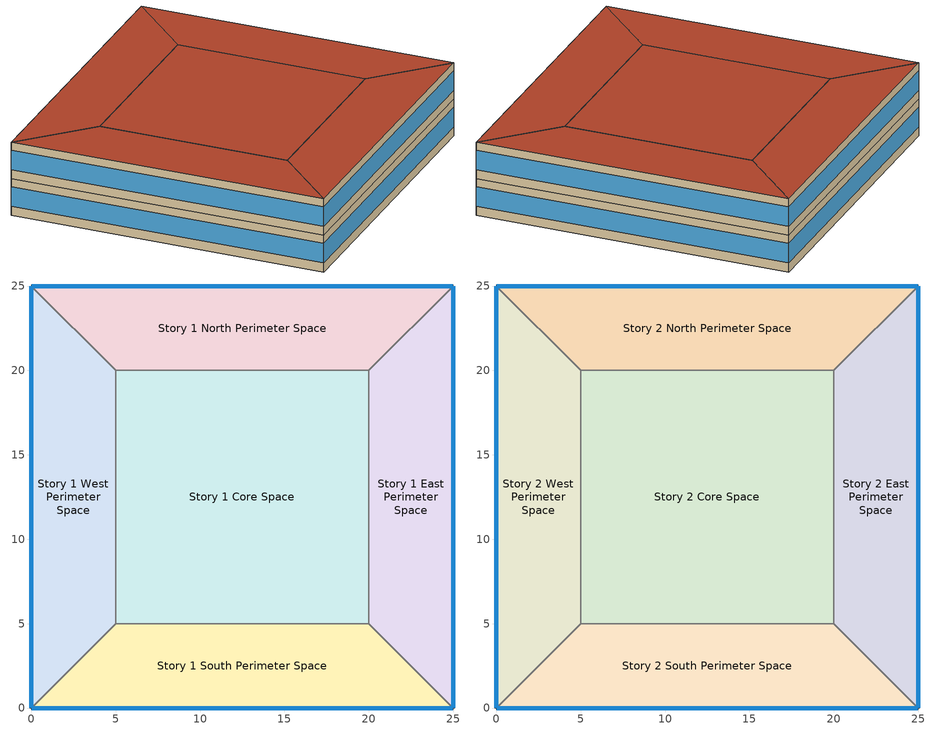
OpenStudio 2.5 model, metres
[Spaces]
Story 1 West Perimeter Space
 floor ground: 0,25 5,20 5,5 0,0 z0
 wall outside: 0,25 0,0 z0:3
 wall to Story 1 North Perimeter Space: 5,20 0,25 z0:3
 wall to Story 1 Core Space: 5,5 5,20 z0:3
 wall to Story 1 South Perimeter Space: 0,0 5,5 z0:3
 window: 0,24.97 0,0.03 z0.76:2.35
Story 1 North Perimeter Space
 floor ground: 25,25 20,20 5,20 0,25 z0
 wall outside: 25,25 0,25 z0:3
 wall to Story 1 East Perimeter Space: 20,20 25,25 z0:3
 wall to Story 1 Core Space: 5,20 20,20 z0:3
 window: 24.97,25 0.03,25 z0.76:2.35
Story 1 East Perimeter Space
 floor ground: 25,25 25,0 20,5 20,20 z0
 wall outside: 25,0 25,25 z0:3
 wall to Story 1 South Perimeter Space: 20,5 25,0 z0:3
 wall to Story 1 Core Space: 20,20 20,5 z0:3
 window: 25,0.03 25,24.97 z0.76:2.35
Story 1 South Perimeter Space
 floor ground: 20,5 25,0 0,0 5,5 z0
 wall outside: 0,0 25,0 z0:3
 wall to Story 1 Core Space: 20,5 5,5 z0:3
 window: 0.03,0 24.97,0 z0.76:2.35
Story 1 Core Space
 floor ground: 20,20 20,5 5,5 5,20 z0
Story 2 West Perimeter Space
 floor to Story 1 West Perimeter Space: 0,25 5,20 5,5 0,0 z3
 wall outside: 0,25 0,0 z3:6
 wall to Story 2 North Perimeter Space: 5,20 0,25 z3:6
 wall to Story 2 Core Space: 5,5 5,20 z3:6
 wall to Story 2 South Perimeter Space: 0,0 5,5 z3:6
 window: 0,24.97 0,0.03 z3.76:5.35
 roof outside: 0,0 5,5 5,20 0,25 z6
Story 2 North Perimeter Space
 floor to Story 1 North Perimeter Space: 25,25 20,20 5,20 0,25 z3
 wall outside: 25,25 0,25 z3:6
 wall to Story 2 East Perimeter Space: 20,20 25,25 z3:6
 wall to Story 2 Core Space: 5,20 20,20 z3:6
 window: 24.97,25 0.03,25 z3.76:5.35
 roof outside: 20,20 25,25 0,25 5,20 z6
Story 2 East Perimeter Space
 floor to Story 1 East Perimeter Space: 25,25 25,0 20,5 20,20 z3
 wall outside: 25,0 25,25 z3:6
 wall to Story 2 South Perimeter Space: 20,5 25,0 z3:6
 wall to Story 2 Core Space: 20,20 20,5 z3:6
 window: 25,0.03 25,24.97 z3.76:5.35
 roof outside: 25,0 25,25 20,20 20,5 z6
Story 2 South Perimeter Space
 floor to Story 1 South Perimeter Space: 20,5 25,0 0,0 5,5 z3
 wall outside: 0,0 25,0 z3:6
 wall to Story 2 Core Space: 20,5 5,5 z3:6
 window: 0.03,0 24.97,0 z3.76:5.35
 roof outside: 25,0 20,5 5,5 0,0 z6
Story 2 Core Space
 floor to Story 1 Core Space: 20,20 20,5 5,5 5,20 z3
 roof outside: 20,5 20,20 5,20 5,5 z6
[Building]
Building 1: Space Type=189.1-2009 - Office - OpenOffice - CZ4-8; Default Construction Set=189.1-2009 - CZ5 - Office
[Site]
Site 1
[ClimateZones]
Climate Zone Institution Name 1=ASHRAE; Climate Zone Document Name 1=ANSI/ASHRAE Standard 169; Climate Zone Document Year 1=2006; Climate Zone Institution Name 2=CEC; Climate Zone Document Name 2=California Climate Zone Descriptions; Climate Zone Document Year 2=1995
[DefaultConstructionSet]
189.1-2009 - CZ5 - Office: Default Exterior Surface Constructions=Default Surface Constructions 13; Default Interior Surface Constructions=Default Surface Constructions 14; Default Ground Contact Surface Constructions=Default Surface Constructions 15; Default Exterior SubSurface Constructions=Default Sub Surface Constructions 9; Default Interior SubSurface Constructions=Default Sub Surface Constructions 10; Interior Partition Construction=Interior Partition
[DefaultSurfaceConstructions]
Name | Floor Construction | Wall Construction | Roof Ceiling Construction
Default Surface Constructions 13 | ExtSlabCarpet 4in ClimateZone 1-8 | ASHRAE 189.1-2009 ExtWall Mass ClimateZone 5 | ASHRAE 189.1-2009 ExtRoof IEAD ClimateZone 2-5
Default Surface Constructions 14 | Interior Floor | Interior Wall | Interior Ceiling
Default Surface Constructions 15 | ExtSlabCarpet 4in ClimateZone 1-8 | ExtSlabCarpet 4in ClimateZone 1-8 | ExtSlabCarpet 4in ClimateZone 1-8
[Construction]
ExtSlabCarpet 4in ClimateZone 1-8: MAT-CC05 4 HW CONCRETE, CP02 CARPET PAD
Interior Floor: F16 Acoustic tile, F05 Ceiling air space resistance, M11 100mm lightweight concrete
Interior Wall: G01a 19mm gypsum board, F04 Wall air space resistance, G01a 19mm gypsum board
Interior Ceiling: M11 100mm lightweight concrete, F05 Ceiling air space resistance, F16 Acoustic tile
Exterior Door: F08 Metal surface, I01 25mm insulation board
Interior Window: Clear 3mm
Interior Door; Interior Partition: G05 25mm wood
ASHRAE 189.1-2009 ExtRoof IEAD ClimateZone 2-5: Roof Membrane, Roof Insulation [21], Metal Decking
ASHRAE 189.1-2009 ExtWindow ClimateZone 4-5: Theoretical Glass [207]
ASHRAE 189.1-2009 ExtWall Mass ClimateZone 5: 1IN Stucco, 8IN Concrete HW, Wall Insulation [40], 1/2IN Gypsum
[Material] Thermal Absorptance=0.9
Name | Roughness | Thickness {m} | Conductivity {W/m-K} | Density {kg/m3} | Specific Heat {J/kg-K} | Solar Absorptance | Visible Absorptance
MAT-CC05 4 HW CONCRETE | Rough | 0.1016 | 1.311 | 2240 | 836.8 | 0.85 | 0.85
1IN Stucco | Smooth | 0.0253 | 0.6918 | 1858 | 837 | 0.92 | 0.92
8IN Concrete HW | MediumRough | 0.2033 | 1.7296 | 2243 | 837 | 0.65 | 0.65
1/2IN Gypsum | Smooth | 0.0127 | 0.16 | 784.9 | 830 | 0.4 | 0.4
Roof Membrane | VeryRough | 0.0095 | 0.16 | 1121.29 | 1460 | 0.7 | 0.7
Metal Decking | MediumSmooth | 0.0015 | 45.006 | 7680 | 418.4 | 0.6 | 0.6
F16 Acoustic tile | MediumSmooth | 0.0191 | 0.06 | 368 | 590 | 0.3 | 0.3
M11 100mm lightweight concrete | MediumRough | 0.1016 | 0.53 | 1280 | 840 | 0.5 | 0.5
G01a 19mm gypsum board | MediumSmooth | 0.019 | 0.16 | 800 | 1090 | 0.4 | 0.4
F08 Metal surface | Smooth | 0.0008 | 45.28 | 7824 | 500 | 0.7 | 0.7
I01 25mm insulation board | MediumRough | 0.0254 | 0.03 | 43 | 1210 | 0.6 | 0.6
G05 25mm wood | MediumSmooth | 0.0254 | 0.15 | 608 | 1630 | 0.5 | 0.5
Roof Insulation [21] | MediumRough | 0.2105 | 0.049 | 265 | 836.8 | 0.7 | 0.7
Wall Insulation [40] | MediumRough | 0.0794 | 0.0432 | 91 | 837 | 0.5 | 0.5
[Material:NoMass]
CP02 CARPET PAD: Roughness=Smooth; Thermal Resistance {m2-K/W}=0.1; Thermal Absorptance=0.9; Solar Absorptance=0.8; Visible Absorptance=0.8
[Material:AirGap]
Name | Thermal Resistance {m2-K/W}
F05 Ceiling air space resistance | 0.18
F04 Wall air space resistance | 0.15
[DefaultSubSurfaceConstructions]
Name | Fixed Window Construction | Operable Window Construction | Door Construction | Tubular Daylight Dome Construction | Tubular Daylight Diffuser Construction
Default Sub Surface Constructions 9 | ASHRAE 189.1-2009 ExtWindow ClimateZone 4-5 | ASHRAE 189.1-2009 ExtWindow ClimateZone 4-5 | Exterior Door | Interior Window | Interior Window
Default Sub Surface Constructions 10 | Interior Window | Interior Window | Interior Door
[WindowMaterial:Glazing] Optical Data Type=SpectralAverage; Thickness {m}=0.003; Back Side Solar Reflectance at Normal Incidence=0; Back Side Visible Reflectance at Normal Incidence=0; Infrared Transmittance at Normal Incidence=0; Dirt Correction Factor for Solar and Visible Transmittance=1; Solar Diffusing=No
Name | Solar Transmittance at Normal Incidence | Front Side Solar Reflectance at Normal Incidence | Visible Transmittance at Normal Incidence | Front Side Visible Reflectance at Normal Incidence | Front Side Infrared Hemispherical Emissivity | Back Side Infrared Hemispherical Emissivity | Conductivity {W/m-K}
Clear 3mm | 0.837 | 0.075 | 0.898 | 0.081 | 0.84 | 0.84 | 0.9
Theoretical Glass [207] | 0.3311 | 0.6189 | 0.44 | 0.51 | 0.9 | 0.9 | 0.0133
[WindowMaterial:Blind]
Window Material Blind 1: Slat Width {m}=0.025; Slat Separation {m}=0.01875; Front Side Slat Beam Solar Reflectance=0.5; Back Side Slat Beam Solar Reflectance=0.5; Front Side Slat Diffuse Solar Reflectance=0.5; Back Side Slat Diffuse Solar Reflectance=0.5; Slat Beam Visible Transmittance=0
[SpaceType]
189.1-2009 - Office - OpenOffice - CZ4-8: Default Schedule Set=189.1-2009 - Office - OpenOffice - CZ4-8 Schedule Set; Design Specification Outdoor Air Object=189.1-2009 - Office - OpenOffice - CZ4-8 Ventilation; Standards Building Type=Office; Standards Space Type=OpenOffice
[DefaultScheduleSet]
189.1-2009 - Office - OpenOffice - CZ4-8 Schedule Set: Number of People Schedule=Office Work Occ; People Activity Level Schedule=Office Activity; Lighting Schedule=Office Bldg Light; Electric Equipment Schedule=Office Bldg Equip; Infiltration Schedule=Office Infil Quarter On
[Lights:Definition]
189.1-2009 - Office - OpenOffice - CZ4-8 Lights Definition: Design Level Calculation Method=Watts/Area; Watts per Space Floor Area {W/m2}=10.6563
[Lights]
189.1-2009 - Office - OpenOffice - CZ4-8 Lights: Lights Definition=189.1-2009 - Office - OpenOffice - CZ4-8 Lights Definition; Space or SpaceType=189.1-2009 - Office - OpenOffice - CZ4-8
[DesignSpecification:OutdoorAir]
189.1-2009 - Office - OpenOffice - CZ4-8 Ventilation: Outdoor Air Method=Sum; Outdoor Air Flow per Person {m3/s-person}=0.00943895
[People:Definition]
189.1-2009 - Office - OpenOffice - CZ4-8 People Definition: Number of People Calculation Method=People/Area; People per Space Floor Area {person/m2}=0.0565105; Fraction Radiant=0.3
[People]
189.1-2009 - Office - OpenOffice - CZ4-8 People: People Definition=189.1-2009 - Office - OpenOffice - CZ4-8 People Definition; Space or SpaceType=189.1-2009 - Office - OpenOffice - CZ4-8
[SpaceInfiltration:DesignFlowRate]
189.1-2009 - Office - OpenOffice - CZ4-8 Infiltration: Space or SpaceType=189.1-2009 - Office - OpenOffice - CZ4-8; Design Flow Rate Calculation Method=Flow/ExteriorArea; Flow per Exterior Surface Area {m3/s-m2}=0.000226568
[ElectricEquipment:Definition]
189.1-2009 - Office - OpenOffice - CZ4-8 Electric Equipment Definition: Design Level Calculation Method=Watts/Area; Watts per Space Floor Area {W/m2}=7.64238
[ElectricEquipment]
189.1-2009 - Office - OpenOffice - CZ4-8 Electric Equipment: Electric Equipment Definition=189.1-2009 - Office - OpenOffice - CZ4-8 Electric Equipment Definition; Space or SpaceType=189.1-2009 - Office - OpenOffice - CZ4-8
[ShadingControl]
Shading Control 1: Shading Type=InteriorBlind; Shading Device Material=Window Material Blind 1
[BuildingStory]
Name | Nominal Z Coordinate {m} | Nominal Floor to Floor Height {m}
Story 1 | 0 | 3.8
Story 2 | 0 | 3
Story 3 | 3 | 3
[Space]
Name | Building Story
Story 1 West Perimeter Space; Story 1 North Perimeter Space; Story 1 East Perimeter Space; Story 1 South Perimeter Space; Story 1 Core Space | Story 2
Story 2 West Perimeter Space; Story 2 North Perimeter Space; Story 2 East Perimeter Space; Story 2 South Perimeter Space; Story 2 Core Space | Story 3
[Schedule:Ruleset]
Name | Default Day Schedule | Summer Design Day Schedule | Winter Design Day Schedule
Office Bldg Light | Office Bldg Light Default Schedule | Office Bldg Light Summer Design Day | Office Bldg Light Winter Design Day
Office Activity | Office Activity Default Schedule | Office Activity Summer Design Day | Office Activity Winter Design Day
Office Infil Quarter On | Office Infil Quarter On Default Schedule | Office Infil Quarter On Summer Design Day | Office Infil Quarter On Winter Design Day
Office Bldg Equip | Office Bldg Equip Default Schedule | Office Bldg Equip Summer Design Day | Office Bldg Equip Winter Design Day
Office Work Occ | Office Bldg Occ Default Schedule | Office Bldg Occ Summer Design Day | Office Bldg Occ Winter Design Day
[Schedule:Day]
Office Bldg Light Default Schedule: 5, 0, 0.05, 7, 0, 0.1, 8, 0, 0.3, 17, 0, 0.9, 18, 0, 0.7, 20, 0, 0.5, 22, 0, 0.3, 23, 0, 0.1, 24, 0, 0.05
Office Bldg Light Summer Design Day; Office Infil Quarter On Rule 1 Day Schedule; Office Bldg Equip Summer Design Day: 24, 0, 1
Office Bldg Light Winter Design Day; Office Bldg Equip Winter Design Day; Office Bldg Occ Winter Design Day; Office Bldg Occ Rule 1 Day Schedule: 24, 0, 0
Office Bldg Light Rule 1 Day Schedule: 24, 0, 0.05
Office Bldg Light Rule 2 Day Schedule: 6, 0, 0.05, 8, 0, 0.1, 14, 0, 0.5, 17, 0, 0.15, 24, 0, 0.05
Office Activity Default Schedule; Office Activity Summer Design Day; Office Activity Winter Design Day: 24, 0, 132
Office Infil Quarter On Default Schedule; Office Infil Quarter On Summer Design Day: 6, 0, 1, 22, 0, 0.25, 24, 0, 1
Office Infil Quarter On Winter Design Day; Office Infil Quarter On Rule 2 Day Schedule: 6, 0, 1, 18, 0, 0.25, 24, 0, 1
Office Bldg Equip Default Schedule: 8, 0, 0.4, 12, 0, 0.9, 13, 0, 0.8, 17, 0, 0.9, 18, 0, 0.8, 20, 0, 0.6, 22, 0, 0.5, 24, 0, 0.4
Office Bldg Equip Rule 1 Day Schedule: 24, 0, 0.3
Office Bldg Equip Rule 2 Day Schedule: 6, 0, 0.3, 8, 0, 0.4, 14, 0, 0.5, 17, 0, 0.35, 24, 0, 0.3
Office Bldg Occ Default Schedule: 6, 0, 0, 7, 0, 0.1, 8, 0, 0.2, 12, 0, 0.85, 13, 0, 0.5, 17, 0, 0.85, 18, 0, 0.7, 20, 0, 0.4, 22, 0, 0.1, 24, 0, 0.05
Office Bldg Occ Summer Design Day: 6, 0, 0, 22, 0, 1, 24, 0, 0.05
Office Bldg Occ Rule 2 Day Schedule: 6, 0, 0, 8, 0, 0.1, 14, 0, 0.4, 17, 0, 0.1, 24, 0, 0
[Schedule:Rule] Apply Monday=No; Apply Tuesday=No; Apply Wednesday=No; Apply Thursday=No; Apply Friday=No; Date Specification Type=DateRange; Start Month=1; Start Day=1; End Month=12; End Day=31
Name | Schedule Ruleset | Rule Order | Day Schedule | Apply Sunday | Apply Saturday
Office Bldg Light Rule 1 | Office Bldg Light | 0 | Office Bldg Light Rule 1 Day Schedule | Yes | No
Office Bldg Light Rule 2 | Office Bldg Light | 1 | Office Bldg Light Rule 2 Day Schedule | No | Yes
Office Infil Quarter On Rule 1 | Office Infil Quarter On | 0 | Office Infil Quarter On Rule 1 Day Schedule | Yes | No
Office Infil Quarter On Rule 2 | Office Infil Quarter On | 1 | Office Infil Quarter On Rule 2 Day Schedule | No | Yes
Office Bldg Equip Rule 1 | Office Bldg Equip | 0 | Office Bldg Equip Rule 1 Day Schedule | Yes | No
Office Bldg Equip Rule 2 | Office Bldg Equip | 1 | Office Bldg Equip Rule 2 Day Schedule | No | Yes
Office Work Occ Rule 1 | Office Work Occ | 0 | Office Bldg Occ Rule 1 Day Schedule | Yes | No
Office Work Occ Rule 2 | Office Work Occ | 1 | Office Bldg Occ Rule 2 Day Schedule | No | Yes
